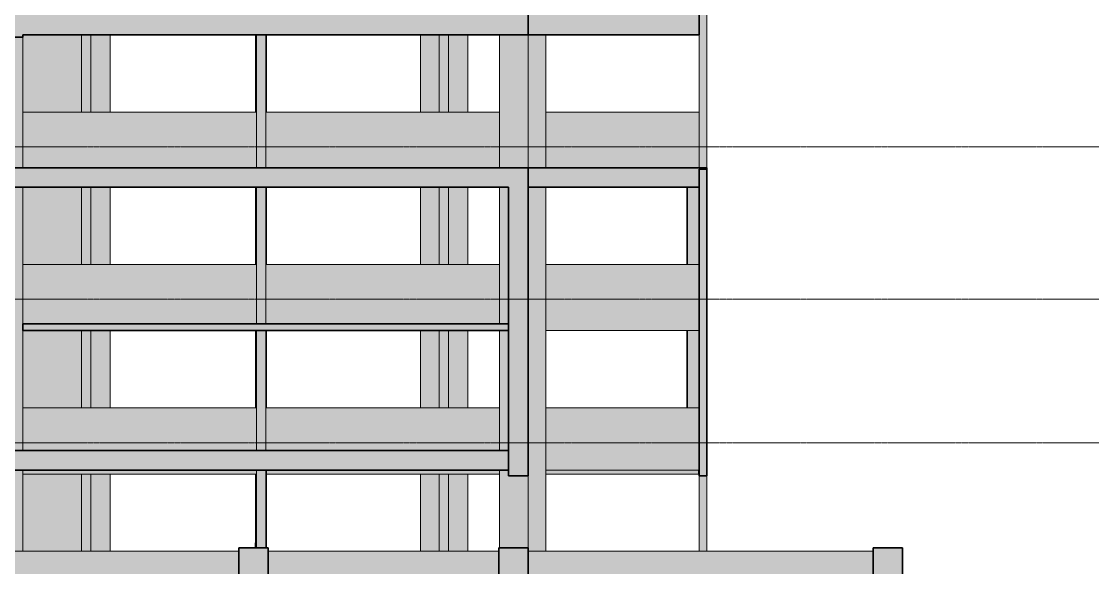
# Model space of a CAD drawing. Header units: centimetres. Extents: x -3523 to 38560, y -3196 to 88043.
# Drawn here: x 7320 to 9471, y 79943 to 81040 of the extents above; entities that cross this region are included whole.
import ezdxf

# ---------------------------------------------------------------- set-up
doc = ezdxf.new("R2010")
doc.units = ezdxf.units.CM
doc.linetypes.add('Centro', pattern=[3.175, 0.635, -0.47625, 1.5875, -0.47625])
doc.layers.add('A-DETL', color=7, linetype='Continuous', lineweight=18, true_color=0x00a600)
for name, color, linetype, lineweight in [('A-FLOR', 7, 'Continuous', 25), ('A-FLOR-LEVL', 7, 'Continuous', 9), ('S-BEAM', 7, 'Continuous', 25), ('S-COLS', 7, 'Continuous', 25)]:
    doc.layers.add(name, color=color, linetype=linetype, lineweight=lineweight)

msp = doc.modelspace()

# ---------------------------------------------------------------- hatches: boundary and pattern name
at = {"layer": 'A-FLOR', "true_color": 0xc0c0c0}
msp.add_hatch(color=9, dxfattribs=at).paths.add_polyline_path([(7323.262, 80419), (8298.011, 80419), (8298.011, 80433), (7323.262, 80433), (7323.262, 80424.412)], flags=0)
at = {"layer": 'S-BEAM', "true_color": 0xc0c0c0}
for points in [[(7323.511, 81013.001), (8337.511, 81013.001), (8337.511, 81088.001), (7323.511, 81088.001), (7323.511, 81032.776)], [(8377.124, 81013.001), (8681.012, 81013.001), (8681.012, 81088.001), (8337.511, 81088.001), (8337.511, 81013.001)], [(7323.262, 80746), (7792.012, 80746), (7792.012, 80858), (7323.262, 80858), (7323.262, 80768.036)], [(8170.338, 80746), (8279.761, 80746), (8279.761, 80858), (7811.012, 80858), (7811.012, 80746), (8054.067, 80746)], [(8440.29, 80746), (8681.012, 80746), (8681.012, 80858), (8373.261, 80858), (8373.261, 80746), (8377.124, 80746)], [(8273.731, 80707), (8298.011, 80707), (8298.011, 80743.5), (8337.511, 80743.464), (8337.511, 80746), (5589.755, 80746), (5589.755, 80743.5), (5628.505, 80743.5), (5628.505, 80707), (8170.338, 80707)], [(8337.753, 80707), (8681.012, 80707), (8681.012, 80743.5), (8696.012, 80743.5), (8696.012, 80746), (8337.753, 80745.998), (8337.753, 80707.026)], [(7323.262, 80433), (7792.012, 80433), (7792.012, 80552), (7323.262, 80552), (7323.262, 80482)], [(8121.762, 80433), (8279.761, 80433), (8279.761, 80552), (7811.012, 80552), (7811.012, 80433), (8118.642, 80433)], [(8377.124, 80419), (8681.012, 80419), (8681.012, 80552), (8373.261, 80552), (8373.261, 80419)], [(7446.587, 80178), (7792.012, 80178), (7792.012, 80264), (7323.262, 80264), (7323.262, 80178), (7441, 80178)], [(7811.012, 80178), (8279.761, 80178), (8279.761, 80264), (7811.012, 80264), (7811.012, 80184)], [(8377.124, 80139), (8681.012, 80139), (8681.012, 80264), (8373.261, 80264), (8373.261, 80139)], [(6786.272, 80139), (8298.011, 80139), (8298.011, 80178), (5628.505, 80178), (5628.505, 80139), (6722.837, 80139)], [(7792.012, 80131), (7792.012, 80139), (7323.262, 80139), (7323.262, 80131), (7756.766, 80131)], [(8273.731, 80131), (8279.761, 80131), (8279.761, 80139), (7812.512, 80139), (7812.512, 80131), (8216.762, 80131)], [(8377.124, 80131), (8679.742, 80131), (8679.742, 80139), (8373.261, 80139), (8373.261, 80131)], [(5648.005, 79916), (7757.012, 79916), (7756.766, 79976), (5648.005, 79976), (5648.005, 79973.813)], [(7816.012, 79831), (8278.511, 79831.204), (8278.511, 79976), (7816.012, 79976), (7816.012, 79831.327)], [(8635.607, 79916), (9030.006, 79916), (9030.006, 79976), (8337.511, 79976), (8337.522, 79916), (8583.91, 79916)]]:
    msp.add_hatch(color=9, dxfattribs=at).paths.add_polyline_path(points, flags=0)
at = {"layer": 'S-COLS', "true_color": 0xc0c0c0}
for points in [[(7323.262, 81008.501), (7323.511, 81008.501), (7323.262, 84258), (7284.011, 84258), (7284.011, 81008.501)], [(6786.272, 80788), (7323.262, 80788), (7323.262, 81008.501), (7284.011, 81008.501), (7284.011, 81076.001), (6826, 81076.001), (6826, 81008.501), (6786.5, 81008.501), (6786.272, 80944.529)], [(8696.012, 80788), (8696.012, 81076.001), (8681.012, 81076.001), (8681.012, 80788)], [(7323.262, 80858), (7441, 80858), (7441, 81013.001), (7323.511, 81013.001), (7323.262, 80943.901)], [(7446.587, 80858), (7460, 80858), (7460, 81013.001), (7441, 81013.001), (7441, 80858)], [(7498.74, 80858), (7498.74, 81013.001), (7460, 81013.001), (7460, 80858), (7472.052, 80858)], [(7792.012, 80788), (7811.012, 80788), (7811.012, 81013.001), (7792.012, 81013.001), (7792.012, 80820.951)], [(8121.762, 80858), (8159.012, 80858), (8159.012, 81013.001), (8121.762, 81013.001), (8121.762, 80944.529)], [(8170.338, 80858), (8178.012, 80858), (8178.012, 81013.001), (8159.012, 81013.001), (8159.012, 80858)], [(8216.762, 80858), (8216.762, 81013.001), (8178.012, 81013.001), (8178.012, 80858)], [(8279.761, 80788), (8337.51, 80788), (8337.511, 81013.001), (8279.761, 81013.001), (8279.761, 80848.501)], [(8373.261, 80788), (8373.261, 81013.001), (8337.511, 81013.001), (8337.511, 80788)], [(8681.012, 80746), (8696.012, 80746), (8696.012, 80788), (8681.012, 80788), (8681.012, 80759)], [(8337.511, 80127.5), (8337.511, 80743.5), (8298.011, 80743.5), (8298.011, 80127.5)], [(8681.012, 80127.5), (8696.012, 80127.5), (8696.012, 80743.5), (8681.012, 80743.5), (8681.012, 80139)], [(7429.101, 80552), (7441, 80552), (7441, 80707), (7323.262, 80707), (7323.262, 80552), (7391.245, 80552)], [(7460, 80552), (7460, 80707), (7441, 80707), (7441, 80552), (7455.507, 80552)], [(7460, 80552), (7498.74, 80552), (7498.74, 80707), (7460, 80707), (7460, 80591.542)], [(8121.762, 80552), (8159.012, 80552), (8159.012, 80707), (8121.762, 80707), (8121.762, 80591.542)], [(8172.539, 80552), (8178.012, 80552), (8178.012, 80707), (8159.012, 80707), (8159.012, 80552), (8170.338, 80552)], [(8216.762, 80552), (8216.762, 80707), (8178.012, 80707), (8178.012, 80552)], [(8373.261, 80194), (8373.261, 80482), (8337.511, 80482), (8337.511, 80194)], [(7323.262, 80264), (7441, 80264), (7441, 80419), (7323.262, 80419), (7323.262, 80349.901)], [(7460, 80264), (7460, 80419), (7441, 80419), (7441, 80264), (7455.216, 80264)], [(7460, 80264), (7498.74, 80264), (7498.74, 80419), (7460, 80419), (7460, 80415.048)], [(8121.762, 80264), (8159.012, 80264), (8159.012, 80419), (8121.762, 80419), (8121.762, 80415.048)], [(8172.101, 80264), (8178.012, 80264), (8178.012, 80419), (8159.012, 80419), (8159.012, 80264), (8170.338, 80264)], [(8216.762, 80264), (8216.762, 80419), (8178.012, 80419), (8178.012, 80264)], [(8337.511, 79976), (8373.261, 79976), (8373.261, 80194), (8337.511, 80194), (8337.511, 79983)], [(7441, 79976), (7441, 80131), (7323.262, 80131), (7323.262, 79976), (7434.88, 79976)], [(7455.216, 79976), (7460, 79976), (7460, 80131), (7441, 80131), (7441, 79976), (7446.587, 79976)], [(7494.527, 79976), (7498.74, 79976), (7498.74, 80131), (7460, 80131), (7460, 79976), (7477.761, 79976)], [(8121.762, 79976), (8159.012, 79976), (8159.012, 80131), (8121.762, 80131), (8121.762, 80062.06)], [(8178.012, 79976), (8178.012, 80131), (8159.012, 80131), (8159.012, 79976), (8172.101, 79976)], [(8216.762, 79976), (8216.762, 80131), (8178.012, 80131), (8178.012, 79976)], [(8681.012, 79976), (8696.012, 79976), (8696.012, 80127.5), (8681.012, 80127.5), (8681.012, 79976.603)], [(7816.012, 79480.004), (7816.012, 79983), (7757.012, 79983), (7757.012, 79480.004)], [(8337.511, 79480.004), (8337.511, 79983), (8278.511, 79983), (8278.511, 79480.004)], [(9089.006, 79438.004), (9089.006, 79983), (9030.006, 79983), (9030.006, 79438.004), (9049.179, 79438.004)]]:
    msp.add_hatch(color=9, dxfattribs=at).paths.add_polyline_path(points, flags=0)
h = msp.add_hatch(color=9, dxfattribs=at)
h.paths.add_polyline_path([(7790.512, 80858), (7792.012, 80858), (7792.012, 81013.001), (7790.512, 81013.001), (7790.512, 80944.529)], flags=0)
h.paths.add_polyline_path([(7811.012, 80858), (7812.512, 80858), (7812.512, 81013.001), (7811.012, 81012.85), (7811.012, 80944.529)], flags=0)
h = msp.add_hatch(color=9, dxfattribs=at)
h.paths.add_polyline_path([(6786.272, 80482), (7323.262, 80482), (7323.262, 80707), (6786.272, 80707), (6786.272, 80503.295)], flags=0)
h.paths.add_polyline_path([(7136.409, 80746), (7323.262, 80746), (7323.262, 80788), (6786.272, 80788), (6786.272, 80746), (7044.823, 80746)], flags=0)
h = msp.add_hatch(color=9, dxfattribs=at)
h.paths.add_polyline_path([(7808.463, 80482), (7811.012, 80482), (7811.012, 80707), (7792.012, 80707), (7792.012, 80482)], flags=0)
h.paths.add_polyline_path([(7792.012, 80746), (7811.012, 80746), (7811.012, 80788), (7792.012, 80787.973), (7792.012, 80749.354)], flags=0)
h = msp.add_hatch(color=9, dxfattribs=at)
h.paths.add_polyline_path([(8279.761, 80482), (8298.011, 80482), (8298.011, 80707), (8279.761, 80707), (8279.761, 80503.295)], flags=0)
h.paths.add_polyline_path([(8298.011, 80746), (8337.511, 80746), (8337.51, 80788), (8279.761, 80788), (8279.761, 80746)], flags=0)
h = msp.add_hatch(color=9, dxfattribs=at)
h.paths.add_polyline_path([(8373.261, 80482), (8373.261, 80707), (8337.511, 80707), (8337.511, 80482)], flags=0)
h.paths.add_polyline_path([(8337.511, 80746), (8373.261, 80746), (8373.261, 80788), (8337.511, 80788), (8337.511, 80757.014)], flags=0)
h = msp.add_hatch(color=9, dxfattribs=at)
h.paths.add_polyline_path([(7812.512, 80552), (7812.512, 80707), (7811.012, 80707), (7811.012, 80552)], flags=0)
h.paths.add_polyline_path([(7792.012, 80552), (7792.012, 80707), (7790.512, 80707), (7790.512, 80552)], flags=0)
h = msp.add_hatch(color=9, dxfattribs=at)
h.paths.add_polyline_path([(8696.012, 80139), (8696.017, 80139), (8696.012, 80182)], flags=0)
h.paths.add_polyline_path([(8675.947, 80264), (8681.012, 80264), (8681.012, 80419), (8656.517, 80419), (8656.517, 80264)], flags=0)
h.paths.add_polyline_path([(8656.517, 80552), (8681.012, 80552), (8681.012, 80707), (8656.517, 80707), (8656.517, 80591.542)], flags=0)
h = msp.add_hatch(color=9, dxfattribs=at)
h.paths.add_polyline_path([(7311.058, 80178), (7323.262, 80178), (7323.262, 80194), (7306.186, 80178.798)], flags=0)
h.paths.add_polyline_path([(6786.272, 80178), (7167.047, 80178), (7323.262, 80194), (7323.262, 80482), (6786.272, 80482), (6786.272, 80194)], flags=0)
h = msp.add_hatch(color=9, dxfattribs=at)
h.paths.add_polyline_path([(7811.012, 80194), (7811.012, 80419), (7792.012, 80419), (7792.012, 80194)], flags=0)
h.paths.add_polyline_path([(7811.012, 80433), (7811.012, 80482), (7792.012, 80481.973), (7792.012, 80433), (7808.463, 80433)], flags=0)
h = msp.add_hatch(color=9, dxfattribs=at)
h.paths.add_polyline_path([(8279.761, 80194), (8298.011, 80194), (8298.011, 80419), (8279.761, 80419), (8279.761, 80238.554)], flags=0)
h.paths.add_polyline_path([(8279.761, 80433), (8298.011, 80433), (8298.011, 80482), (8279.761, 80482), (8279.761, 80459.171)], flags=0)
h = msp.add_hatch(color=9, dxfattribs=at)
h.paths.add_polyline_path([(7812.512, 80264), (7812.512, 80419), (7811.012, 80418.669), (7811.012, 80264)], flags=0)
h.paths.add_polyline_path([(7792.012, 80264), (7792.012, 80419), (7790.512, 80419), (7790.512, 80264)], flags=0)
h = msp.add_hatch(color=9, dxfattribs=at)
h.paths.add_polyline_path([(6929.623, 79888), (6979.524, 79888), (6999.744, 79906), (7323.262, 79906), (7323.262, 79916), (6786.272, 79916), (6786.272, 79906), (6839.862, 79906), (6844.002, 79888), (6877.926, 79888)], flags=0)
h.paths.add_polyline_path([(7078.377, 79976), (7323.262, 79976), (7323.262, 80139), (6786.272, 80139), (6786.272, 79976), (7033.016, 79976)], flags=0)
h.paths.add_polyline_path([(7311.058, 80178), (7306.186, 80178.798), (7323.262, 80194), (7167.047, 80178), (7305.289, 80178)], flags=0)
h = msp.add_hatch(color=9, dxfattribs=at)
h.paths.add_polyline_path([(7804.733, 79983), (7811.012, 79983), (7811.012, 80139), (7792.012, 80139), (7792.012, 79983)], flags=0)
h.paths.add_polyline_path([(7792.012, 80178), (7811.012, 80178), (7811.012, 80194), (7792.012, 80193.973), (7792.012, 80182)], flags=0)
h = msp.add_hatch(color=9, dxfattribs=at)
h.paths.add_polyline_path([(8279.772, 79983), (8337.511, 79983), (8337.511, 80127.5), (8298.011, 80127.5), (8298.011, 80139), (8279.761, 80139), (8279.761, 79983)], flags=0)
h.paths.add_polyline_path([(8298.011, 80178), (8298.011, 80194), (8279.761, 80194), (8279.761, 80178)], flags=0)
h = msp.add_hatch(color=9, dxfattribs=at)
h.paths.add_polyline_path([(7812.512, 79983), (7812.512, 80139), (7811.012, 80139), (7811.012, 79983)], flags=0)
h.paths.add_polyline_path([(7790.512, 79983), (7792.012, 79983), (7792.012, 80131), (7790.512, 80131), (7790.512, 80062.06)], flags=0)

# ---------------------------------------------------------------- linework, layer by layer
at = {"layer": 'A-DETL', "lineweight": 9}
msp.add_line((7789.505, 79983), (7789.505, 79993.1), dxfattribs=at)
at = {"layer": 'A-FLOR', "color": 190, "lineweight": 35, "true_color": 0x8000ff}
for p, q in [((7323.262, 80433), (8298.011, 80433)), ((7323.262, 80433), (7323.262, 80419)), ((8298.011, 80419), (7323.262, 80419)), ((8298.011, 80433), (8298.011, 80419))]:
    msp.add_line(p, q, dxfattribs=at)
at = {"layer": 'A-FLOR-LEVL', "linetype": 'Centro'}
for p, q in [((5102.561, 80788), (10273.995, 80788)), ((5102.561, 80482), (10273.995, 80482)), ((5102.561, 80194), (10273.995, 80194))]:
    msp.add_line(p, q, dxfattribs=at)
at = {"layer": 'S-BEAM', "color": 190, "lineweight": 35, "true_color": 0x8000ff}
for p, q in [((8337.511, 81088.001), (8337.511, 81013.001)), ((8681.012, 81013.001), (8681.012, 81088.001)), ((7323.511, 81013.001), (8337.511, 81013.001)), ((8337.511, 81013.001), (8681.012, 81013.001)), ((5589.755, 80746), (8337.753, 80746)), ((8337.753, 80746), (8696.012, 80746)), ((8337.753, 80707), (8337.753, 80746)), ((8681.012, 80707), (8681.012, 80743.5)), ((8681.012, 80743.5), (8696.012, 80743.5)), ((8696.012, 80743.5), (8696.012, 80746)), ((8696.248, 80707), (8696.248, 80746)), ((5628.505, 80707), (8298.011, 80707)), ((8337.511, 80707), (8337.753, 80707)), ((8337.753, 80707), (8681.012, 80707)), ((8696.017, 80707), (8696.248, 80707)), ((5628.505, 80178), (8298.011, 80178)), ((8298.011, 80139), (8298.011, 80178)), ((5628.505, 80139), (8298.011, 80139))]:
    msp.add_line(p, q, dxfattribs=at)
at = {"layer": 'S-BEAM', "lineweight": 9}
for p, q in [((7323.262, 80858), (7792.012, 80858)), ((7323.262, 80858), (7323.262, 80746)), ((7792.012, 80858), (7792.012, 80788)), ((7811.012, 80858), (7811.012, 80788)), ((7811.012, 80858), (8279.761, 80858)), ((8279.761, 80746), (8279.761, 80858)), ((8373.261, 80858), (8681.012, 80858)), ((8373.261, 80858), (8373.261, 80746)), ((8681.012, 80788), (8681.012, 80858)), ((7792.012, 80788), (7792.012, 80746)), ((7811.012, 80788), (7811.012, 80746)), ((8681.012, 80746), (8681.012, 80788)), ((7323.262, 80552), (7792.012, 80552)), ((7323.262, 80433), (7323.262, 80552)), ((7792.012, 80552), (7792.012, 80482)), ((7811.012, 80552), (7811.012, 80482)), ((7811.012, 80552), (8279.761, 80552)), ((8279.761, 80433), (8279.761, 80552)), ((8373.261, 80552), (8681.012, 80552)), ((8373.261, 80552), (8373.261, 80419)), ((7792.012, 80482), (7792.012, 80433)), ((7811.012, 80482), (7811.012, 80433)), ((8373.261, 80419), (8681.012, 80419)), ((7323.262, 80264), (7792.012, 80264)), ((7323.262, 80264), (7323.262, 80178)), ((7792.012, 80264), (7792.012, 80194)), ((7811.012, 80264), (7811.012, 80194)), ((7811.012, 80264), (8279.761, 80264)), ((8279.761, 80178), (8279.761, 80264)), ((8373.261, 80264), (8373.261, 80139)), ((8373.261, 80264), (8681.012, 80264)), ((7792.012, 80194), (7792.012, 80178)), ((7811.012, 80194), (7811.012, 80178)), ((8373.261, 80139), (8681.012, 80139)), ((8679.742, 80139), (8679.742, 80131)), ((7323.262, 80131), (7792.012, 80131)), ((7812.512, 80131), (8279.761, 80131)), ((8373.261, 80131), (8679.742, 80131)), ((5648.005, 79976), (7757.012, 79976)), ((7816.012, 79976), (8278.511, 79976)), ((8337.511, 79976), (9030.006, 79976)), ((8337.511, 79976), (8337.511, 79916)), ((9030.006, 79916), (9030.006, 79976))]:
    msp.add_line(p, q, dxfattribs=at)
at = {"layer": 'S-COLS', "lineweight": 9}
for p, q in [((8696.012, 81076.001), (8696.012, 80788)), ((7323.262, 80788), (7323.262, 81008.501)), ((7441, 81013.001), (7441, 80858)), ((7460, 81013.001), (7460, 80858)), ((7498.74, 81013.001), (7498.74, 80858)), ((7790.512, 81013.001), (7790.512, 80858)), ((7792.012, 81013.001), (7792.012, 80858)), ((7811.012, 81013.001), (7811.012, 80858)), ((7812.512, 81013.001), (7812.512, 80858)), ((8121.762, 81013.001), (8121.762, 80858)), ((8159.012, 81013.001), (8159.012, 80858)), ((8178.012, 81013.001), (8178.012, 80858)), ((8216.762, 81013.001), (8216.762, 80858)), ((8279.761, 81013.001), (8279.761, 80788)), ((8337.511, 81013.001), (8337.511, 80788)), ((8373.261, 81013.001), (8373.261, 80788)), ((8681.012, 81013.001), (8681.012, 80788)), ((7792.012, 80858), (7792.012, 80788)), ((7811.012, 80858), (7811.012, 80788)), ((7323.262, 80788), (6786.272, 80788)), ((7323.262, 80788), (6786.272, 80788)), ((7323.262, 80746), (7323.262, 80788)), ((7792.012, 80788), (7792.012, 80746)), ((7811.012, 80788), (7792.012, 80788)), ((7811.012, 80788), (7792.012, 80788)), ((7811.012, 80788), (7811.012, 80746)), ((8279.761, 80788), (8279.761, 80746)), ((8337.511, 80788), (8279.761, 80788)), ((8337.511, 80788), (8279.761, 80788)), ((8337.511, 80788), (8337.511, 80745.985)), ((8373.261, 80788), (8337.511, 80788)), ((8373.261, 80788), (8337.511, 80788)), ((8373.261, 80788), (8373.261, 80746)), ((8681.012, 80788), (8681.012, 80746)), ((8696.012, 80788), (8681.012, 80788)), ((8696.012, 80788), (8681.012, 80788)), ((8696.012, 80788), (8696.012, 80746)), ((7323.262, 80482), (7323.262, 80707)), ((7441, 80707), (7441, 80552)), ((7460, 80707), (7460, 80552)), ((7498.74, 80707), (7498.74, 80552)), ((7790.512, 80707), (7790.512, 80552)), ((7792.012, 80707), (7792.012, 80552)), ((7811.012, 80707), (7811.012, 80552)), ((7812.512, 80707), (7812.512, 80552)), ((8121.762, 80707), (8121.762, 80552)), ((8159.012, 80707), (8159.012, 80552)), ((8178.012, 80707), (8178.012, 80552)), ((8216.762, 80707), (8216.762, 80552)), ((8279.761, 80707), (8279.761, 80482)), ((8373.261, 80707), (8373.261, 80482)), ((7792.012, 80552), (7792.012, 80482)), ((7811.012, 80552), (7811.012, 80482)), ((7323.262, 80482), (6786.272, 80482)), ((7323.262, 80482), (6786.272, 80482)), ((7323.262, 80433), (7323.262, 80482)), ((7792.012, 80482), (7792.012, 80433)), ((7811.012, 80482), (7792.012, 80482)), ((7811.012, 80482), (7792.012, 80482)), ((7811.012, 80482), (7811.012, 80433)), ((8279.761, 80482), (8279.761, 80433)), ((8298.011, 80482), (8279.761, 80482)), ((8298.011, 80482), (8279.761, 80482)), ((8373.261, 80482), (8337.511, 80482)), ((8373.261, 80482), (8337.511, 80482)), ((8373.261, 80482), (8373.261, 80194)), ((7323.262, 80178), (7323.262, 80419)), ((7441, 80419), (7441, 80264)), ((7460, 80419), (7460, 80264)), ((7498.74, 80419), (7498.74, 80264)), ((7790.512, 80419), (7790.512, 80264)), ((7792.012, 80419), (7792.012, 80264)), ((7811.012, 80419), (7811.012, 80264)), ((7812.512, 80419), (7812.512, 80264)), ((8121.762, 80419), (8121.762, 80264)), ((8159.012, 80419), (8159.012, 80264)), ((8178.012, 80419), (8178.012, 80264)), ((8216.762, 80419), (8216.762, 80264)), ((8279.761, 80419), (8279.761, 80194)), ((7792.012, 80264), (7792.012, 80194)), ((7811.012, 80264), (7811.012, 80194)), ((7323.262, 80194), (6786.272, 80194)), ((7323.262, 80178), (7323.262, 80194)), ((7792.012, 80194), (7792.012, 80178)), ((7811.012, 80194), (7792.012, 80194)), ((7811.012, 80194), (7792.012, 80194)), ((7811.012, 80194), (7811.012, 80178)), ((8279.761, 80194), (8279.761, 80178)), ((8298.011, 80194), (8279.761, 80194)), ((8298.011, 80194), (8279.761, 80194)), ((8373.261, 80194), (8337.511, 80194)), ((8373.261, 80194), (8337.511, 80194)), ((8373.261, 80194), (8373.261, 79976)), ((7323.262, 79976), (7323.262, 80139)), ((7792.012, 80139), (7792.012, 79983)), ((7811.012, 80139), (7811.012, 79983)), ((7812.512, 80139), (7812.512, 79983)), ((8279.761, 80139), (8279.761, 79983)), ((7441, 80131), (7441, 79976)), ((7460, 80131), (7460, 79976)), ((7498.74, 80131), (7498.74, 79976)), ((7790.512, 80131), (7790.512, 79983)), ((8121.762, 80131), (8121.762, 79976)), ((8159.012, 80131), (8159.012, 79976)), ((8178.012, 80131), (8178.012, 79976)), ((8216.762, 80131), (8216.762, 79976)), ((8337.511, 80127.5), (8337.511, 79983)), ((8681.012, 80127.5), (8681.012, 79976)), ((8696.012, 80127.5), (8696.012, 79976))]:
    msp.add_line(p, q, dxfattribs=at)
at = {"layer": 'S-COLS', "color": 190, "lineweight": 35, "true_color": 0x8000ff}
for p, q in [((7323.511, 81008.501), (7284.011, 81008.501)), ((7323.511, 81013.001), (7323.511, 81008.501)), ((8681.012, 80127.5), (8681.012, 80743.5)), ((8696.012, 80743.5), (8681.012, 80743.5)), ((8696.012, 80127.5), (8696.012, 80743.5)), ((8298.011, 80707), (8298.011, 80127.5)), ((8337.511, 80707), (8337.511, 80127.5)), ((8656.517, 80552), (8656.517, 80707)), ((8656.517, 80264), (8656.517, 80419)), ((8337.511, 80127.5), (8298.011, 80127.5)), ((8696.012, 80127.5), (8681.012, 80127.5))]:
    msp.add_line(p, q, dxfattribs=at)
at = {"layer": 'S-COLS', "color": 66, "lineweight": 35, "true_color": 0x578d05}
for p, q in [((7757.012, 79983), (7757.012, 79480.004)), ((7816.012, 79983), (7757.012, 79983)), ((7816.012, 79983), (7816.012, 79480.004)), ((8278.511, 79983), (8278.511, 79480.004)), ((8337.511, 79983), (8278.511, 79983)), ((8337.511, 79983), (8337.511, 79480.004)), ((9030.006, 79983), (9030.006, 79438.004)), ((9089.006, 79983), (9030.006, 79983)), ((9089.006, 79983), (9089.006, 79438.004))]:
    msp.add_line(p, q, dxfattribs=at)

doc.saveas('drawing.dxf')
